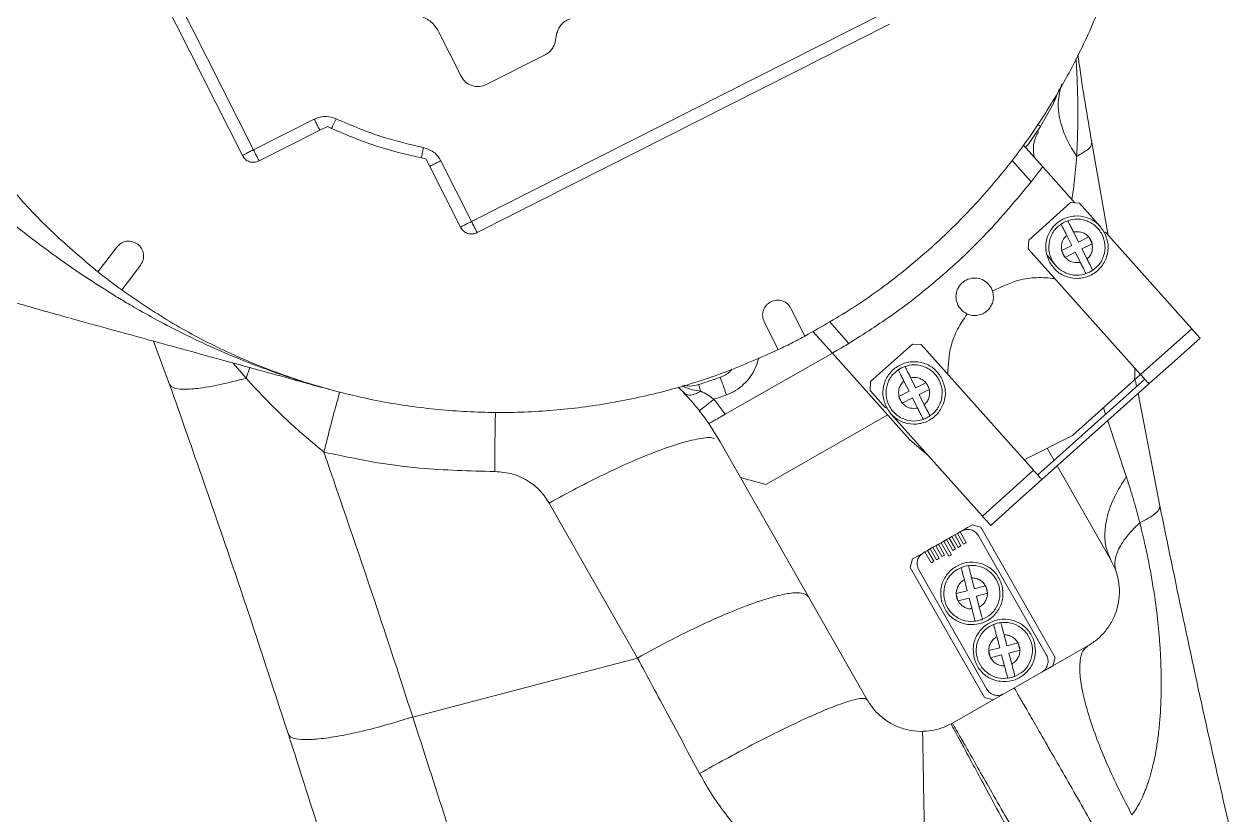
# Model space of a CAD drawing. Header units: millimetres. Extents: x 169 to 14583, y -399 to 10804.
# Drawn here: x 12591.2 to 12784.8, y 2698.1 to 2824.7 of the extents above; entities that cross this region are included whole.
import ezdxf

# ---------------------------------------------------------------- set-up
doc = ezdxf.new("R2010")
doc.units = ezdxf.units.MM
doc.header["$LTSCALE"] = 35

msp = doc.modelspace()

# ---------------------------------------------------------------- linework, layer by layer
at = {"color": 7, "linetype": 'Continuous', "lineweight": 18}
for p, q in [((12592.746, 2869.757), (12626.124, 2803.713)), ((12594.531, 2870.659), (12627.909, 2804.615)), ((12662.841, 2793.137), (12728.886, 2826.515)), ((12657.553, 2823.555), (12661.176, 2816.385)), ((12663.744, 2791.352), (12729.788, 2824.73)), ((12676.218, 2821.873), (12676.53, 2823.32)), ((12665.207, 2815.061), (12674.639, 2819.828)), ((12753.977, 2808.36), (12756.109, 2812.117)), ((12756.109, 2812.117), (12756.015, 2812.162)), ((12627.909, 2804.615), (12637.635, 2809.53)), ((12628.811, 2802.83), (12638.537, 2807.745)), ((12638.537, 2807.745), (12639.749, 2808.358)), ((12639.749, 2808.358), (12640.411, 2808.045)), ((12764.856, 2790.901), (12762.195, 2805.764)), ((12754.337, 2801.911), (12751.249, 2805.363)), ((12654.81, 2803.314), (12655.528, 2803.173)), ((12655.528, 2803.173), (12656.141, 2801.961)), ((12656.141, 2801.961), (12661.056, 2792.235)), ((12657.926, 2802.863), (12662.841, 2793.137)), ((12752.487, 2799.479), (12749.382, 2802.95)), ((12759.513, 2796.124), (12754.337, 2801.911)), ((12758.807, 2796.163), (12752.099, 2790.163)), ((12760.219, 2796.085), (12758.807, 2796.163)), ((12763.553, 2792.358), (12760.219, 2796.085)), ((12757.801, 2793.032), (12757.283, 2792.725)), ((12758.354, 2793.267), (12757.801, 2793.032)), ((12758.196, 2790.92), (12759.02, 2789.29)), ((12759.267, 2791.461), (12760.091, 2789.831)), ((12761.721, 2790.655), (12760.091, 2789.831)), ((12761.721, 2790.655), (12761.742, 2790.665)), ((12761.788, 2790.574), (12761.742, 2790.665)), ((12761.788, 2790.574), (12762.237, 2789.686)), ((12778.22, 2775.961), (12764.387, 2791.425)), ((12605.998, 2789.034), (12604.256, 2786.739)), ((12752.099, 2790.163), (12752.02, 2788.751)), ((12752.02, 2788.751), (12770.021, 2768.627)), ((12757.369, 2788.455), (12757.389, 2788.466)), ((12757.369, 2788.455), (12757.415, 2788.364)), ((12759.02, 2789.29), (12757.389, 2788.466)), ((12757.864, 2787.476), (12757.415, 2788.364)), ((12760.632, 2788.76), (12762.262, 2789.584)), ((12761.456, 2787.129), (12760.632, 2788.76)), ((12762.283, 2789.594), (12762.237, 2789.686)), ((12762.283, 2789.594), (12762.262, 2789.584)), ((12604.256, 2786.739), (12602.993, 2785.073)), ((12757.864, 2787.476), (12757.91, 2787.384)), ((12757.93, 2787.395), (12757.91, 2787.384)), ((12757.93, 2787.395), (12759.561, 2788.219)), ((12760.385, 2786.588), (12759.561, 2788.219)), ((12608.08, 2783.837), (12609.822, 2786.133)), ((12761.297, 2784.783), (12761.851, 2785.017)), ((12761.851, 2785.017), (12762.368, 2785.324)), ((12606.816, 2782.172), (12608.08, 2783.837)), ((12716.261, 2774.788), (12714.018, 2779.225)), ((12709.734, 2777.06), (12711.977, 2772.623)), ((12720.171, 2777.109), (12723.297, 2773.615)), ((12717.542, 2775.548), (12720.654, 2772.069)), ((12770.021, 2768.627), (12778.22, 2775.961)), ((12611.87, 2773.983), (12614.477, 2767.028)), ((12733.465, 2773.496), (12726.757, 2767.496)), ((12734.877, 2773.418), (12733.465, 2773.496)), ((12752.878, 2753.293), (12734.877, 2773.418)), ((12720.65, 2772.066), (12703.454, 2762.261)), ((12720.654, 2772.069), (12733.08, 2758.178)), ((12624.653, 2770.473), (12626.715, 2768.032)), ((12626.715, 2768.032), (12627.322, 2769.74)), ((12731.714, 2769.698), (12731.196, 2769.392)), ((12732.267, 2769.933), (12731.714, 2769.698)), ((12637.086, 2767.062), (12638.87, 2766.576)), ((12726.757, 2767.496), (12726.679, 2766.084)), ((12732.109, 2767.586), (12732.933, 2765.956)), ((12733.18, 2768.128), (12734.004, 2766.497)), ((12735.634, 2767.321), (12734.004, 2766.497)), ((12735.634, 2767.321), (12735.655, 2767.331)), ((12735.701, 2767.24), (12735.655, 2767.331)), ((12735.701, 2767.24), (12736.15, 2766.352)), ((12770.687, 2767.882), (12753.545, 2752.548)), ((12771.354, 2767.136), (12754.211, 2751.803)), ((12759.133, 2758.888), (12769.05, 2767.759)), ((12769.05, 2767.759), (12770.021, 2768.627)), ((12769.39, 2766.722), (12769.203, 2767.687)), ((12695.952, 2766.616), (12697.049, 2765.516)), ((12726.679, 2766.084), (12729.178, 2763.29)), ((12731.282, 2765.121), (12731.302, 2765.132)), ((12731.282, 2765.121), (12731.328, 2765.03)), ((12732.933, 2765.956), (12731.302, 2765.132)), ((12731.777, 2764.142), (12731.328, 2765.03)), ((12734.545, 2765.426), (12736.175, 2766.25)), ((12735.369, 2763.795), (12734.545, 2765.426)), ((12736.196, 2766.26), (12736.15, 2766.352)), ((12736.196, 2766.26), (12736.175, 2766.25)), ((12773.105, 2747.608), (12769.613, 2765.579)), ((12731.777, 2764.142), (12731.823, 2764.05)), ((12731.843, 2764.061), (12731.823, 2764.05)), ((12731.843, 2764.061), (12733.474, 2764.885)), ((12734.298, 2763.254), (12733.474, 2764.885)), ((12764.415, 2762.272), (12764.072, 2763.306)), ((12729.519, 2762.159), (12710.012, 2751.035)), ((12730.012, 2762.357), (12744.679, 2745.96)), ((12735.21, 2761.449), (12735.764, 2761.684)), ((12735.764, 2761.684), (12736.281, 2761.99)), ((12767.725, 2752.287), (12764.758, 2761.237)), ((12700.839, 2760.77), (12702.662, 2757.869)), ((12702.662, 2757.869), (12705.92, 2752.155)), ((12733.08, 2758.178), (12736.013, 2755.649)), ((12751.379, 2754.969), (12759.133, 2758.888)), ((12756.163, 2754.89), (12755.058, 2756.829)), ((12765.321, 2738.831), (12756.67, 2754.002)), ((12710.012, 2751.035), (12705.92, 2752.155)), ((12705.92, 2752.155), (12726.23, 2716.539)), ((12744.679, 2745.96), (12752.878, 2753.293)), ((12675.28, 2748.047), (12689.428, 2723.237)), ((12743.062, 2744.556), (12744.426, 2744.183)), ((12744.426, 2744.183), (12756.315, 2723.334)), ((12738.501, 2741.955), (12738.067, 2741.708)), ((12738.501, 2741.955), (12738.936, 2742.203)), ((12739.74, 2739.784), (12738.501, 2741.955)), ((12739.37, 2742.451), (12738.936, 2742.203)), ((12738.936, 2742.203), (12739.926, 2740.466)), ((12739.37, 2742.451), (12739.804, 2742.698)), ((12740.361, 2740.713), (12739.37, 2742.451)), ((12740.239, 2742.946), (12739.804, 2742.698)), ((12739.804, 2742.698), (12740.795, 2740.961)), ((12740.239, 2742.946), (12740.673, 2743.194)), ((12741.229, 2741.209), (12740.239, 2742.946)), ((12741.107, 2743.441), (12740.673, 2743.194)), ((12740.673, 2743.194), (12741.664, 2741.456)), ((12741.107, 2743.441), (12741.325, 2743.565)), ((12742.098, 2741.704), (12741.107, 2743.441)), ((12744.053, 2742.819), (12754.951, 2723.708)), ((12735.244, 2740.098), (12735.461, 2740.222)), ((12735.895, 2740.469), (12735.461, 2740.222)), ((12735.461, 2740.222), (12736.452, 2738.484)), ((12735.895, 2740.469), (12736.33, 2740.717)), ((12736.886, 2738.732), (12735.895, 2740.469)), ((12736.764, 2740.965), (12736.33, 2740.717)), ((12736.33, 2740.717), (12737.32, 2738.98)), ((12736.764, 2740.965), (12737.198, 2741.212)), ((12737.755, 2739.227), (12736.764, 2740.965)), ((12737.633, 2741.46), (12737.198, 2741.212)), ((12737.198, 2741.212), (12738.189, 2739.475)), ((12737.633, 2741.46), (12738.067, 2741.708)), ((12738.623, 2739.723), (12737.633, 2741.46)), ((12738.067, 2741.708), (12739.305, 2739.536)), ((12739.926, 2740.466), (12740.361, 2740.713)), ((12740.795, 2740.961), (12741.229, 2741.209)), ((12741.664, 2741.456), (12742.098, 2741.704)), ((12733.133, 2737.743), (12733.506, 2739.107)), ((12736.452, 2738.484), (12736.886, 2738.732)), ((12737.32, 2738.98), (12737.755, 2739.227)), ((12738.189, 2739.475), (12738.623, 2739.723)), ((12739.305, 2739.536), (12739.74, 2739.784)), ((12741.851, 2737.922), (12741.281, 2737.731)), ((12742.442, 2738.035), (12741.851, 2737.922)), ((12745.022, 2716.895), (12733.133, 2737.743)), ((12745.395, 2718.259), (12734.497, 2737.37)), ((12742.955, 2736.079), (12743.418, 2734.312)), ((12741.794, 2735.774), (12742.258, 2734.007)), ((12745.186, 2734.775), (12743.418, 2734.312)), ((12745.186, 2734.775), (12745.208, 2734.781)), ((12745.234, 2734.682), (12745.208, 2734.781)), ((12745.234, 2734.682), (12745.486, 2733.719)), ((12740.468, 2733.538), (12740.49, 2733.544)), ((12740.468, 2733.538), (12740.494, 2733.439)), ((12742.258, 2734.007), (12740.49, 2733.544)), ((12740.746, 2732.476), (12740.494, 2733.439)), ((12740.746, 2732.476), (12740.772, 2732.377)), ((12740.795, 2732.383), (12740.772, 2732.377)), ((12740.795, 2732.383), (12742.562, 2732.846)), ((12743.025, 2731.079), (12742.562, 2732.846)), ((12743.723, 2733.151), (12745.49, 2733.614)), ((12744.186, 2731.384), (12743.723, 2733.151)), ((12745.512, 2733.62), (12745.486, 2733.719)), ((12745.512, 2733.62), (12745.49, 2733.614)), ((12743.538, 2729.123), (12744.129, 2729.236)), ((12744.129, 2729.236), (12744.699, 2729.427)), ((12747.053, 2728.801), (12746.482, 2728.61)), ((12747.643, 2728.914), (12747.053, 2728.801)), ((12746.995, 2726.653), (12747.459, 2724.886)), ((12748.156, 2726.958), (12748.62, 2725.19)), ((12745.669, 2724.417), (12745.692, 2724.423)), ((12745.669, 2724.417), (12745.695, 2724.318)), ((12747.459, 2724.886), (12745.692, 2724.423)), ((12750.387, 2725.654), (12748.62, 2725.19)), ((12748.924, 2724.03), (12750.691, 2724.493)), ((12750.387, 2725.654), (12750.409, 2725.66)), ((12750.435, 2725.56), (12750.409, 2725.66)), ((12750.435, 2725.56), (12750.688, 2724.598)), ((12750.714, 2724.499), (12750.688, 2724.598)), ((12750.714, 2724.499), (12750.691, 2724.493)), ((12755.941, 2721.97), (12761.588, 2725.19)), ((12653.419, 2713.794), (12689.428, 2723.237)), ((12745.948, 2723.355), (12745.695, 2724.318)), ((12745.948, 2723.355), (12745.974, 2723.256)), ((12745.996, 2723.262), (12745.974, 2723.256)), ((12745.996, 2723.262), (12747.763, 2723.725)), ((12748.227, 2721.958), (12747.763, 2723.725)), ((12749.387, 2722.262), (12748.924, 2724.03)), ((12755.941, 2721.97), (12756.315, 2723.334)), ((12748.123, 2717.512), (12754.204, 2720.979)), ((12748.74, 2720.001), (12749.33, 2720.115)), ((12749.33, 2720.115), (12749.901, 2720.306)), ((12745.022, 2716.895), (12746.386, 2716.521)), ((12746.386, 2716.521), (12748.123, 2717.512)), ((12739.871, 2712.806), (12746.386, 2716.521))]:
    msp.add_line(p, q, dxfattribs=at)
at = {"color": 7, "linetype": 'Continuous', "lineweight": 18, "flags": 128}
for points in [[(12779.553, 2774.47), (12774.962, 2770.363), (12771.354, 2767.136)], [(12754.211, 2751.803), (12749.62, 2747.696), (12746.012, 2744.469)], [(12741.325, 2743.565), (12742.298, 2744.12), (12743.062, 2744.556)], [(12733.506, 2739.107), (12734.479, 2739.662), (12735.244, 2740.098)], [(12754.204, 2720.979), (12755.177, 2721.534), (12755.941, 2721.97)]]:
    msp.add_lwpolyline(points, dxfattribs=at)
at = {"color": 7, "linetype": 'Continuous', "lineweight": 18}
for points, knots in [([(12716.261, 2774.788), (12718.933, 2776.306), (12724.275, 2779.342), (12731.745, 2784.797), (12738.742, 2790.859), (12745.177, 2797.52), (12750.982, 2804.713), (12756.105, 2812.384), (12760.527, 2820.479), (12764.208, 2828.957), (12767.127, 2837.747), (12769.254, 2846.758), (12770.623, 2855.906), (12770.836, 2862.047), (12770.943, 2865.119)], [0, 0, 0, 0, 0.0831881, 0.1662987, 0.2499996, 0.3336855, 0.4167961, 0.4999995, 0.5831837, 0.6662917, 0.7499915, 0.8336816, 0.9167949, 1, 1, 1, 1]), ([(12565.403, 2848.758), (12566.012, 2845.662), (12567.229, 2839.476), (12570.117, 2830.462), (12573.755, 2821.733), (12578.193, 2813.371), (12583.368, 2805.445), (12589.253, 2798.042), (12595.749, 2791.157), (12600.576, 2787.103), (12602.993, 2785.073)], [0, 0, 0, 0, 0.125127, 0.2499995, 0.3748722, 0.4999998, 0.6251251, 0.7499938, 0.8748655, 1, 1, 1, 1]), ([(12654.617, 2826.061), (12655.232, 2825.791), (12656.462, 2825.25), (12657.189, 2824.121), (12657.553, 2823.555)], [0, 0, 0, 0, 0.4997604, 1, 1, 1, 1]), ([(12676.53, 2823.32), (12676.608, 2823.578), (12676.764, 2824.101), (12677.265, 2824.76), (12677.893, 2825.3), (12678.407, 2825.486), (12678.662, 2825.579)], [0, 0, 0, 0, 0.2473545, 0.4994487, 0.7519562, 1, 1, 1, 1]), ([(12674.639, 2819.828), (12674.832, 2819.942), (12675.216, 2820.168), (12675.676, 2820.657), (12676.035, 2821.227), (12676.157, 2821.657), (12676.218, 2821.873)], [0, 0, 0, 0, 0.2508147, 0.499123, 0.7478341, 1, 1, 1, 1]), ([(12762.195, 2805.764), (12761.469, 2810.036), (12760.676, 2814.702), (12760.046, 2819.394), (12759.993, 2819.791)], [0, 0, 0, 0, 0.9152994, 1, 1, 1, 1]), ([(12759.777, 2803.569), (12759.835, 2804.754), (12759.95, 2807.109), (12759.985, 2810.969), (12759.92, 2814.997), (12759.751, 2817.849), (12759.671, 2819.201)], [0, 0, 0, 0, 0.2273508, 0.4517956, 0.7401155, 1, 1, 1, 1]), ([(12661.176, 2816.385), (12661.394, 2816.055), (12661.829, 2815.395), (12662.895, 2814.822), (12664.093, 2814.65), (12664.835, 2814.924), (12665.207, 2815.061)], [0, 0, 0, 0, 0.2500361, 0.4999802, 0.7497357, 1, 1, 1, 1]), ([(12756.066, 2812.138), (12756.399, 2812.855), (12756.74, 2813.587), (12756.991, 2814.288), (12756.996, 2814.301)], [0, 0, 0, 0, 0.98040114, 1, 1, 1, 1]), ([(12757.365, 2815.186), (12757.121, 2814.196), (12756.63, 2812.203), (12757.08, 2809.133), (12758.121, 2806.228), (12759.227, 2804.451), (12759.777, 2803.569)], [0, 0, 0, 0, 0.278377, 0.5603922, 0.7816231, 1, 1, 1, 1]), ([(12637.635, 2809.53), (12638.287, 2809.756), (12639.456, 2810.16), (12640.616, 2809.762), (12641.129, 2809.586)], [0, 0, 0, 0, 0.5578892, 1, 1, 1, 1]), ([(12641.129, 2809.586), (12643.672, 2808.501), (12648.216, 2806.564), (12653.028, 2805.464), (12655.146, 2804.98)], [0, 0, 0, 0, 0.5597905, 1, 1, 1, 1]), ([(12638.537, 2807.745), (12638.52, 2807.779), (12638.486, 2807.846), (12638.244, 2808.324), (12637.947, 2808.912), (12637.739, 2809.324), (12637.635, 2809.53)], [0, 0, 0, 0, 0.2796189, 0.5592378, 0.7796189, 1, 1, 1, 1]), ([(12751.601, 2804.97), (12751.824, 2805.27), (12752.648, 2806.377), (12753.417, 2807.524), (12753.977, 2808.36)], [0, 0, 0, 0, 0.2709808, 1, 1, 1, 1]), ([(12753.977, 2808.36), (12753.951, 2808.377), (12753.909, 2808.405), (12753.591, 2808.617), (12753.475, 2808.694)], [0, 0, 0, 0, 0.6343894, 1, 1, 1, 1]), ([(12752.961, 2803.449), (12752.888, 2804.195), (12752.733, 2805.761), (12753.34, 2806.921), (12753.658, 2807.53)], [0, 0, 0, 0, 0.4758835, 1, 1, 1, 1]), ([(12762.195, 2805.764), (12762.181, 2805.592), (12762.154, 2805.244), (12761.5, 2804.52), (12760.433, 2803.931), (12759.777, 2803.569)], [0, 0, 0, 0, 0.273046, 0.5531781, 1, 1, 1, 1]), ([(12627.909, 2804.615), (12627.675, 2804.497), (12627.207, 2804.26), (12626.617, 2803.962), (12626.205, 2803.753), (12626.151, 2803.726), (12626.124, 2803.713)], [0, 0, 0, 0, 0.25, 0.5, 0.75, 1, 1, 1, 1]), ([(12627.909, 2804.615), (12628.027, 2804.381), (12628.264, 2803.913), (12628.562, 2803.323), (12628.77, 2802.91), (12628.798, 2802.857), (12628.811, 2802.83)], [0, 0, 0, 0, 0.25, 0.5, 0.75, 1, 1, 1, 1]), ([(12655.146, 2804.98), (12655.798, 2804.754), (12656.967, 2804.349), (12657.632, 2803.319), (12657.926, 2802.863)], [0, 0, 0, 0, 0.5578892, 1, 1, 1, 1]), ([(12628.811, 2802.83), (12628.564, 2802.738), (12628.069, 2802.556), (12627.27, 2802.67), (12626.559, 2803.052), (12626.269, 2803.492), (12626.124, 2803.713)], [0, 0, 0, 0, 0.25, 0.5, 0.75, 1, 1, 1, 1]), ([(12754.337, 2801.911), (12754.31, 2801.875), (12754.256, 2801.801), (12753.837, 2801.238), (12753.228, 2800.432), (12752.735, 2799.798), (12752.487, 2799.479)], [0, 0, 0, 0, 0.2455801, 0.4934587, 0.7455123, 1, 1, 1, 1]), ([(12759.019, 2796.676), (12759.154, 2797.569), (12759.5, 2799.86), (12759.672, 2802.164), (12759.777, 2803.569)], [0, 0, 0, 0, 0.3899488, 1, 1, 1, 1]), ([(12581.989, 2798.822), (12583.229, 2797.778), (12585.882, 2795.544), (12590.15, 2792.104), (12593.769, 2789.351), (12596.536, 2787.344), (12598.307, 2786.092), (12600.182, 2784.805), (12602.164, 2783.488), (12604.256, 2782.147), (12606.459, 2780.786), (12609.2, 2779.161), (12612.63, 2777.24), (12616.912, 2775.024), (12621.582, 2772.827), (12626.314, 2770.828), (12630.841, 2769.124), (12635.355, 2767.592), (12638.414, 2766.715), (12640.042, 2766.248)], [0, 0, 0, 0, 0.0723535, 0.1549149, 0.2445661, 0.2752661, 0.3075451, 0.3413992, 0.3768248, 0.4138203, 0.452381, 0.4925089, 0.556218, 0.6280504, 0.7079727, 0.7869142, 0.85767, 0.9242252, 1, 1, 1, 1]), ([(12752.487, 2799.479), (12750.147, 2796.662), (12745.467, 2791.029), (12737.97, 2784.088), (12730.58, 2778.246), (12725.724, 2775.159), (12723.297, 2773.615)], [0, 0, 0, 0, 0.2799797, 0.5599594, 0.7799797, 1, 1, 1, 1]), ([(12764.288, 2791.28), (12763.926, 2791.83), (12763.201, 2792.931), (12761.418, 2793.895), (12759.442, 2794.14), (12757.511, 2793.604), (12755.935, 2792.367), (12754.96, 2790.631), (12754.68, 2788.624), (12755.136, 2787.388), (12755.363, 2786.769)], [0, 0, 0, 0, 0.1251106, 0.2500126, 0.3750126, 0.5000069, 0.6250069, 0.7500012, 0.8749663, 1, 1, 1, 1]), ([(12662.841, 2793.137), (12662.608, 2793.019), (12662.14, 2792.783), (12661.55, 2792.484), (12661.137, 2792.276), (12661.083, 2792.249), (12661.056, 2792.235)], [0, 0, 0, 0, 0.25, 0.5, 0.75, 1, 1, 1, 1]), ([(12663.743, 2791.352), (12663.496, 2791.261), (12663.001, 2791.078), (12662.202, 2791.193), (12661.492, 2791.574), (12661.201, 2792.015), (12661.056, 2792.235)], [0, 0, 0, 0, 0.25, 0.5, 0.75, 1, 1, 1, 1]), ([(12662.841, 2793.137), (12662.96, 2792.903), (12663.196, 2792.436), (12663.494, 2791.846), (12663.703, 2791.433), (12663.73, 2791.379), (12663.744, 2791.352)], [0, 0, 0, 0, 0.25, 0.5, 0.75, 1, 1, 1, 1]), ([(12757.283, 2792.725), (12757.306, 2792.681), (12757.351, 2792.591), (12757.574, 2792.151), (12757.859, 2791.587), (12758.084, 2791.141), (12758.196, 2790.92)], [0, 0, 0, 0, 0.2437761, 0.4956526, 0.7503807, 1, 1, 1, 1]), ([(12757.801, 2793.032), (12757.799, 2793.035), (12757.797, 2793.04), (12757.796, 2793.041), (12757.796, 2793.041)], [0, 0, 0, 0, 0.55998765, 1, 1, 1, 1]), ([(12759.267, 2791.461), (12759.155, 2791.683), (12758.929, 2792.13), (12758.644, 2792.694), (12758.422, 2793.132), (12758.377, 2793.222), (12758.354, 2793.267)], [0, 0, 0, 0, 0.2501719, 0.505469, 0.7567474, 1, 1, 1, 1]), ([(12755.363, 2786.769), (12755.726, 2786.219), (12756.451, 2785.119), (12758.233, 2784.155), (12760.209, 2783.91), (12762.14, 2784.445), (12763.717, 2785.682), (12764.692, 2787.419), (12764.971, 2789.426), (12764.516, 2790.662), (12764.288, 2791.28)], [0, 0, 0, 0, 0.1251106, 0.2500126, 0.3750126, 0.5000069, 0.6250069, 0.7500012, 0.8749663, 1, 1, 1, 1]), ([(12758.196, 2790.92), (12758.018, 2790.736), (12757.665, 2790.372), (12757.298, 2789.518), (12757.355, 2788.865), (12757.389, 2788.466)], [0, 0, 0, 0, 0.2833702, 0.5614229, 1, 1, 1, 1]), ([(12761.721, 2790.655), (12761.537, 2790.833), (12761.173, 2791.186), (12760.319, 2791.553), (12759.666, 2791.496), (12759.267, 2791.461)], [0, 0, 0, 0, 0.28337021, 0.5614229, 1, 1, 1, 1]), ([(12762.237, 2789.686), (12762.177, 2789.864), (12762.071, 2790.182), (12761.874, 2790.454), (12761.788, 2790.574)], [0, 0, 0, 0, 0.5593966, 1, 1, 1, 1]), ([(12605.998, 2789.034), (12606.217, 2789.262), (12606.654, 2789.719), (12607.579, 2790.021), (12608.533, 2789.966), (12609.398, 2789.546), (12610.036, 2788.825), (12610.346, 2787.921), (12610.305, 2786.949), (12609.983, 2786.405), (12609.822, 2786.133)], [0, 0, 0, 0, 0.1250177, 0.2499954, 0.3749842, 0.499991, 0.6249798, 0.7499866, 0.8749064, 1, 1, 1, 1]), ([(12757.415, 2788.364), (12757.474, 2788.186), (12757.581, 2787.867), (12757.777, 2787.595), (12757.864, 2787.476)], [0, 0, 0, 0, 0.5593966, 1, 1, 1, 1]), ([(12761.456, 2787.129), (12761.634, 2787.313), (12761.987, 2787.678), (12762.354, 2788.532), (12762.297, 2789.184), (12762.262, 2789.584)], [0, 0, 0, 0, 0.2833702, 0.5614229, 1, 1, 1, 1]), ([(12756.667, 2785.833), (12756.273, 2786.283), (12755.732, 2786.899), (12755.244, 2787.508), (12755.112, 2787.673)], [0, 0, 0, 0, 0.7293852, 1, 1, 1, 1]), ([(12757.93, 2787.395), (12758.114, 2787.217), (12758.479, 2786.864), (12759.333, 2786.497), (12759.985, 2786.553), (12760.385, 2786.588)], [0, 0, 0, 0, 0.2833702, 0.5614229, 1, 1, 1, 1]), ([(12760.385, 2786.588), (12760.497, 2786.367), (12760.723, 2785.92), (12761.008, 2785.356), (12761.229, 2784.917), (12761.275, 2784.827), (12761.297, 2784.783)], [0, 0, 0, 0, 0.2501719, 0.505469, 0.7567474, 1, 1, 1, 1]), ([(12762.368, 2785.324), (12762.346, 2785.368), (12762.3, 2785.459), (12762.078, 2785.898), (12761.793, 2786.463), (12761.568, 2786.909), (12761.456, 2787.129)], [0, 0, 0, 0, 0.2437761, 0.4956526, 0.7503807, 1, 1, 1, 1]), ([(12602.993, 2785.073), (12603.697, 2784.52), (12604.956, 2783.531), (12606.248, 2782.587), (12606.816, 2782.172)], [0, 0, 0, 0, 0.55999205, 1, 1, 1, 1]), ([(12761.856, 2785.008), (12761.855, 2785.009), (12761.855, 2785.01), (12761.852, 2785.015), (12761.851, 2785.017)], [0, 0, 0, 0, 0.55998765, 1, 1, 1, 1]), ([(12746.126, 2782.438), (12745.909, 2782.768), (12745.474, 2783.428), (12744.405, 2784.006), (12743.219, 2784.155), (12742.061, 2783.832), (12741.114, 2783.091), (12740.53, 2782.048), (12740.361, 2780.844), (12740.635, 2780.102), (12740.771, 2779.731)], [0, 0, 0, 0, 0.125, 0.25, 0.375, 0.5, 0.625, 0.75, 0.875, 1, 1, 1, 1]), ([(12746.315, 2781.971), (12746.285, 2782.06), (12746.232, 2782.22), (12746.159, 2782.371), (12746.126, 2782.438)], [0, 0, 0, 0, 0.5599657, 1, 1, 1, 1]), ([(12756.267, 2784.004), (12755.303, 2784.087), (12753.376, 2784.252), (12749.919, 2783.752), (12747.681, 2782.646), (12746.315, 2781.971)], [0, 0, 0, 0, 0.2802825, 0.5605649, 1, 1, 1, 1]), ([(12584.375, 2781.542), (12584.752, 2781.437), (12585.707, 2781.173), (12587.308, 2780.782), (12589.39, 2780.253), (12591.827, 2779.545), (12594.404, 2778.793), (12596.609, 2778.178), (12597.916, 2777.818), (12598.388, 2777.688)], [0, 0, 0, 0, 0.1018956, 0.2578732, 0.3915673, 0.5632402, 0.7329181, 0.9036647, 1, 1, 1, 1]), ([(12606.816, 2782.172), (12609.353, 2780.436), (12614.423, 2776.965), (12622.6, 2772.642), (12631.116, 2769.011), (12639.924, 2766.147), (12648.934, 2764.083), (12658.074, 2762.842), (12667.289, 2762.416), (12676.522, 2762.823), (12685.702, 2764.054), (12694.733, 2766.091), (12703.556, 2768.871), (12709.169, 2771.372), (12711.977, 2772.623)], [0, 0, 0, 0, 0.0831877, 0.1662981, 0.2499991, 0.3336854, 0.4167961, 0.4999995, 0.5831837, 0.6662918, 0.749992, 0.8336821, 0.9167953, 1, 1, 1, 1]), ([(12709.734, 2777.06), (12709.625, 2777.357), (12709.406, 2777.95), (12709.541, 2778.914), (12710.009, 2779.747), (12710.765, 2780.341), (12711.692, 2780.598), (12712.641, 2780.48), (12713.496, 2780.018), (12713.844, 2779.49), (12714.018, 2779.225)], [0, 0, 0, 0, 0.1250177, 0.2499954, 0.3749842, 0.499991, 0.6249798, 0.7499866, 0.8749064, 1, 1, 1, 1]), ([(12742.25, 2778.335), (12742.52, 2778.242), (12743.062, 2778.058), (12743.932, 2778.085), (12744.756, 2778.338), (12745.476, 2778.818), (12746.033, 2779.48), (12746.376, 2780.271), (12746.5, 2781.132), (12746.377, 2781.691), (12746.315, 2781.971)], [0, 0, 0, 0, 0.12499998, 0.25, 0.37499998, 0.5, 0.62499999, 0.75, 0.87499999, 1, 1, 1, 1]), ([(12740.771, 2779.731), (12740.983, 2779.4), (12741.361, 2778.808), (12741.978, 2778.48), (12742.25, 2778.335)], [0, 0, 0, 0, 0.5594093, 1, 1, 1, 1]), ([(12598.518, 2777.65), (12600.533, 2777.096), (12604.349, 2776.048), (12610.028, 2774.489), (12615.838, 2772.894), (12620.629, 2771.578), (12624.309, 2770.568), (12626.742, 2769.9), (12629.325, 2769.191), (12632.082, 2768.433), (12634.679, 2767.72), (12636.429, 2767.24), (12637.193, 2767.03), (12637.267, 2767.01)], [0, 0, 0, 0, 0.1476589, 0.27948, 0.4274717, 0.5926648, 0.6535069, 0.7178362, 0.7856568, 0.8592592, 0.9384266, 0.9940431, 1, 1, 1, 1]), ([(12742.25, 2778.335), (12741.704, 2777.536), (12740.611, 2775.94), (12739.346, 2772.684), (12739.208, 2770.192), (12739.124, 2768.67)], [0, 0, 0, 0, 0.2802825, 0.560565, 1, 1, 1, 1]), ([(12711.977, 2772.623), (12712.783, 2773.013), (12714.223, 2773.711), (12715.638, 2774.459), (12716.261, 2774.788)], [0, 0, 0, 0, 0.559992, 1, 1, 1, 1]), ([(12779.553, 2774.47), (12779.528, 2774.498), (12779.477, 2774.554), (12779.12, 2774.953), (12778.681, 2775.445), (12778.373, 2775.789), (12778.22, 2775.961)], [0, 0, 0, 0, 0.279619, 0.5592378, 0.7796189, 1, 1, 1, 1]), ([(12723.297, 2773.615), (12722.95, 2773.407), (12722.259, 2772.993), (12721.384, 2772.485), (12720.772, 2772.136), (12720.693, 2772.091), (12720.654, 2772.069)], [0, 0, 0, 0, 0.2543986, 0.5072104, 0.7554478, 1, 1, 1, 1]), ([(12703.69, 2765.379), (12704.187, 2765.593), (12705.181, 2766.021), (12706.466, 2767.029), (12707.551, 2768.245), (12708.332, 2769.664), (12708.742, 2770.706), (12708.8, 2771.261), (12708.802, 2771.28)], [0, 0, 0, 0, 0.198564, 0.3972144, 0.5958647, 0.7944287, 0.9929927, 1, 1, 1, 1]), ([(12704.526, 2769.471), (12704.425, 2769.339), (12703.962, 2768.733), (12703.239, 2768.434), (12702.674, 2768.201)], [0, 0, 0, 0, 0.2185338, 1, 1, 1, 1]), ([(12738.201, 2767.946), (12737.839, 2768.497), (12737.114, 2769.597), (12735.331, 2770.561), (12733.355, 2770.806), (12731.424, 2770.27), (12729.848, 2769.033), (12728.873, 2767.297), (12728.593, 2765.29), (12729.049, 2764.054), (12729.276, 2763.436)], [0, 0, 0, 0, 0.1251106, 0.2500126, 0.3750126, 0.5000069, 0.6250069, 0.7500012, 0.8749663, 1, 1, 1, 1]), ([(12731.196, 2769.392), (12731.219, 2769.347), (12731.264, 2769.257), (12731.487, 2768.817), (12731.772, 2768.253), (12731.997, 2767.807), (12732.109, 2767.586)], [0, 0, 0, 0, 0.2437761, 0.4956526, 0.7503807, 1, 1, 1, 1]), ([(12731.714, 2769.698), (12731.712, 2769.701), (12731.71, 2769.706), (12731.709, 2769.707), (12731.709, 2769.707)], [0, 0, 0, 0, 0.5599877, 1, 1, 1, 1]), ([(12733.18, 2768.128), (12733.068, 2768.349), (12732.842, 2768.796), (12732.557, 2769.36), (12732.335, 2769.798), (12732.29, 2769.889), (12732.267, 2769.933)], [0, 0, 0, 0, 0.2501719, 0.505469, 0.7567474, 1, 1, 1, 1]), ([(12769.05, 2767.759), (12769.077, 2768.111), (12769.125, 2768.74), (12769.113, 2769.37), (12769.108, 2769.648)], [0, 0, 0, 0, 0.5599804, 1, 1, 1, 1]), ([(12614.477, 2767.028), (12614.637, 2766.83), (12614.965, 2766.425), (12616.528, 2766.224), (12618.998, 2766.37), (12622.402, 2766.931), (12625.297, 2767.67), (12626.715, 2768.032)], [0, 0, 0, 0, 0.1814141, 0.3700893, 0.5618664, 0.7854695, 1, 1, 1, 1]), ([(12614.477, 2767.028), (12618.141, 2756.608), (12624.683, 2737.999), (12630.811, 2719.251), (12633.508, 2711.002)], [0, 0, 0, 0, 0.5599988, 1, 1, 1, 1]), ([(12626.715, 2768.032), (12628.969, 2765.634), (12632.913, 2761.438), (12637.306, 2757.777), (12639.187, 2756.209)], [0, 0, 0, 0, 0.5715991, 1, 1, 1, 1]), ([(12699.225, 2767.028), (12698.752, 2766.906), (12697.967, 2766.706), (12697.175, 2766.85), (12696.86, 2766.907)], [0, 0, 0, 0, 0.6028139, 1, 1, 1, 1]), ([(12702.674, 2768.201), (12702.033, 2767.974), (12700.888, 2767.568), (12699.733, 2767.193), (12699.225, 2767.028)], [0, 0, 0, 0, 0.5599985, 1, 1, 1, 1]), ([(12729.276, 2763.436), (12729.639, 2762.885), (12730.364, 2761.785), (12732.146, 2760.821), (12734.122, 2760.576), (12736.053, 2761.112), (12737.63, 2762.348), (12738.605, 2764.085), (12738.884, 2766.092), (12738.429, 2767.328), (12738.201, 2767.946)], [0, 0, 0, 0, 0.12511057, 0.25001258, 0.37501255, 0.50000688, 0.62500685, 0.75000118, 0.87496632, 1, 1, 1, 1]), ([(12732.109, 2767.586), (12731.931, 2767.402), (12731.578, 2767.038), (12731.211, 2766.184), (12731.268, 2765.531), (12731.302, 2765.132)], [0, 0, 0, 0, 0.2833702, 0.5614229, 1, 1, 1, 1]), ([(12735.634, 2767.321), (12735.45, 2767.499), (12735.086, 2767.852), (12734.232, 2768.219), (12733.579, 2768.162), (12733.18, 2768.128)], [0, 0, 0, 0, 0.2833702, 0.5614229, 1, 1, 1, 1]), ([(12736.15, 2766.352), (12736.09, 2766.53), (12735.984, 2766.848), (12735.787, 2767.12), (12735.701, 2767.24)], [0, 0, 0, 0, 0.5593966, 1, 1, 1, 1]), ([(12770.021, 2768.627), (12770.216, 2768.408), (12770.608, 2767.971), (12771.046, 2767.481), (12771.308, 2767.188), (12771.339, 2767.154), (12771.354, 2767.136)], [0, 0, 0, 0, 0.279619, 0.5592378, 0.7796189, 1, 1, 1, 1]), ([(12641.751, 2765.869), (12641.619, 2765.413), (12641.126, 2763.701), (12640.257, 2760.448), (12639.539, 2757.602), (12639.187, 2756.209)], [0, 0, 0, 0, 0.1564276, 0.5872988, 1, 1, 1, 1]), ([(12696.608, 2766.826), (12696.727, 2766.759), (12697.648, 2766.236), (12698.671, 2766.097), (12699.563, 2765.977)], [0, 0, 0, 0, 0.1289619, 1, 1, 1, 1]), ([(12696.816, 2765.708), (12696.986, 2765.583), (12697.337, 2765.324), (12698.099, 2765.33), (12698.871, 2765.558), (12699.336, 2765.84), (12699.563, 2765.977)], [0, 0, 0, 0, 0.27347458, 0.56160024, 0.78651599, 1, 1, 1, 1]), ([(12696.858, 2765.666), (12697.276, 2765.227), (12698.094, 2764.366), (12698.947, 2763.348), (12699.364, 2762.85)], [0, 0, 0, 0, 0.5105959, 1, 1, 1, 1]), ([(12699.563, 2765.977), (12699.915, 2765.788), (12700.608, 2765.416), (12701.328, 2764.921), (12701.681, 2764.678)], [0, 0, 0, 0, 0.50865185, 1, 1, 1, 1]), ([(12701.681, 2764.678), (12702.057, 2764.806), (12702.728, 2765.035), (12703.396, 2765.274), (12703.69, 2765.379)], [0, 0, 0, 0, 0.5599995, 1, 1, 1, 1]), ([(12731.328, 2765.03), (12731.387, 2764.852), (12731.494, 2764.533), (12731.69, 2764.262), (12731.777, 2764.142)], [0, 0, 0, 0, 0.5593966, 1, 1, 1, 1]), ([(12735.369, 2763.795), (12735.547, 2763.979), (12735.9, 2764.344), (12736.267, 2765.198), (12736.21, 2765.851), (12736.175, 2766.25)], [0, 0, 0, 0, 0.2833702, 0.5614229, 1, 1, 1, 1]), ([(12699.326, 2762.821), (12699.367, 2762.853), (12699.454, 2762.921), (12700.091, 2763.424), (12700.883, 2764.049), (12701.422, 2764.474), (12701.681, 2764.678)], [0, 0, 0, 0, 0.2702613, 0.5624293, 0.7897364, 1, 1, 1, 1]), ([(12703.454, 2762.261), (12703.135, 2762.72), (12702.564, 2763.541), (12701.951, 2764.331), (12701.681, 2764.678)], [0, 0, 0, 0, 0.559994, 1, 1, 1, 1]), ([(12731.843, 2764.061), (12732.027, 2763.883), (12732.392, 2763.53), (12733.246, 2763.163), (12733.898, 2763.22), (12734.298, 2763.254)], [0, 0, 0, 0, 0.2833702, 0.5614229, 1, 1, 1, 1]), ([(12734.298, 2763.254), (12734.41, 2763.033), (12734.636, 2762.586), (12734.921, 2762.022), (12735.142, 2761.583), (12735.188, 2761.493), (12735.21, 2761.449)], [0, 0, 0, 0, 0.2501719, 0.505469, 0.7567474, 1, 1, 1, 1]), ([(12736.281, 2761.99), (12736.259, 2762.035), (12736.213, 2762.125), (12735.991, 2762.565), (12735.706, 2763.129), (12735.481, 2763.575), (12735.369, 2763.795)], [0, 0, 0, 0, 0.2437761, 0.4956526, 0.7503807, 1, 1, 1, 1]), ([(12666.673, 2762.583), (12666.663, 2762.187), (12666.624, 2760.521), (12666.582, 2757.329), (12666.565, 2754.483), (12666.557, 2753.093)], [0, 0, 0, 0, 0.1376642, 0.5788703, 1, 1, 1, 1]), ([(12699.326, 2762.821), (12699.617, 2762.444), (12700.137, 2761.772), (12700.625, 2761.076), (12700.839, 2760.77)], [0, 0, 0, 0, 0.559995, 1, 1, 1, 1]), ([(12703.454, 2762.261), (12703.111, 2762.065), (12702.426, 2761.674), (12701.56, 2761.181), (12700.96, 2760.838), (12700.879, 2760.792), (12700.839, 2760.77)], [0, 0, 0, 0, 0.2511496, 0.5011988, 0.7501695, 1, 1, 1, 1]), ([(12735.769, 2761.675), (12735.768, 2761.675), (12735.768, 2761.676), (12735.765, 2761.681), (12735.764, 2761.684)], [0, 0, 0, 0, 0.55998765, 1, 1, 1, 1]), ([(12701.747, 2758.35), (12701.683, 2758.389), (12701.272, 2758.641), (12699.394, 2758.424), (12696.166, 2757.658), (12692.242, 2756.269), (12688.115, 2754.545), (12684.002, 2752.635), (12679.679, 2750.465), (12676.747, 2748.853), (12675.28, 2748.047)], [0, 0, 0, 0, 0.0291147, 0.1871069, 0.3450991, 0.5030914, 0.6273185, 0.7515457, 0.8757728, 1, 1, 1, 1]), ([(12639.187, 2756.209), (12641.732, 2755.666), (12646.801, 2754.584), (12655.935, 2753.369), (12662.539, 2753.198), (12666.557, 2753.093)], [0, 0, 0, 0, 0.2831101, 0.5638354, 1, 1, 1, 1]), ([(12639.187, 2756.209), (12641.907, 2748.313), (12646.764, 2734.212), (12651.385, 2720.033), (12653.419, 2713.794)], [0, 0, 0, 0, 0.559993, 1, 1, 1, 1]), ([(12666.557, 2753.093), (12667.545, 2753.012), (12669.525, 2752.85), (12672.028, 2751.61), (12673.996, 2749.986), (12674.852, 2748.694), (12675.28, 2748.047)], [0, 0, 0, 0, 0.2785973, 0.5581269, 0.778794, 1, 1, 1, 1]), ([(12754.211, 2751.803), (12754.186, 2751.831), (12754.136, 2751.887), (12753.779, 2752.286), (12753.339, 2752.778), (12753.032, 2753.121), (12752.878, 2753.293)], [0, 0, 0, 0, 0.279619, 0.5592378, 0.7796189, 1, 1, 1, 1]), ([(12765.321, 2738.831), (12765.013, 2739.499), (12764.395, 2740.84), (12764.211, 2743.221), (12764.616, 2745.95), (12765.698, 2748.991), (12767.056, 2751.2), (12767.725, 2752.287)], [0, 0, 0, 0, 0.1886872, 0.3787441, 0.5680812, 0.7874597, 1, 1, 1, 1]), ([(12769.894, 2744.91), (12769.613, 2745.971), (12769.157, 2747.694), (12768.538, 2749.754), (12768.16, 2750.959), (12767.948, 2751.612), (12767.838, 2751.947), (12767.784, 2752.11), (12767.751, 2752.207), (12767.735, 2752.256), (12767.725, 2752.287)], [0, 0, 0, 0, 0.4239757, 0.689371, 0.8406996, 0.919377, 0.9594481, 0.9796639, 0.9872696, 1, 1, 1, 1]), ([(12773.105, 2747.608), (12773.093, 2747.414), (12773.068, 2747.014), (12772.373, 2746.33), (12771.326, 2745.622), (12770.375, 2745.149), (12769.894, 2744.91)], [0, 0, 0, 0, 0.263844, 0.5419406, 0.7685207, 1, 1, 1, 1]), ([(12784.8, 2693.798), (12783.443, 2699.728), (12780.713, 2711.654), (12776.805, 2729.634), (12774.343, 2741.595), (12773.105, 2747.608)], [0, 0, 0, 0, 0.3297766, 0.6631035, 1, 1, 1, 1]), ([(12744.679, 2745.96), (12744.875, 2745.741), (12745.266, 2745.304), (12745.704, 2744.814), (12745.966, 2744.521), (12745.997, 2744.487), (12746.012, 2744.469)], [0, 0, 0, 0, 0.27961896, 0.55923785, 0.77961892, 1, 1, 1, 1]), ([(12741.325, 2743.565), (12741.598, 2743.678), (12742.145, 2743.903), (12742.982, 2743.763), (12743.649, 2743.385), (12743.918, 2743.007), (12744.053, 2742.819)], [0, 0, 0, 0, 0.279619, 0.5592379, 0.779619, 1, 1, 1, 1]), ([(12769.894, 2744.91), (12769.056, 2744.06), (12767.401, 2742.38), (12766.229, 2740.237), (12765.797, 2738.477), (12765.997, 2737.563), (12766.095, 2737.115)], [0, 0, 0, 0, 0.292351, 0.5772427, 0.7931026, 1, 1, 1, 1]), ([(12768.642, 2698.133), (12768.847, 2698.415), (12769.286, 2699.021), (12769.886, 2700.07), (12770.36, 2701.051), (12770.716, 2701.898), (12770.973, 2702.562), (12771.228, 2703.293), (12771.484, 2704.098), (12771.726, 2704.941), (12771.965, 2705.871), (12772.259, 2707.159), (12772.585, 2708.893), (12772.901, 2711.116), (12773.134, 2713.474), (12773.286, 2716.023), (12773.347, 2718.561), (12773.322, 2721.124), (12773.232, 2723.52), (12773.041, 2726.51), (12772.723, 2729.77), (12772.26, 2733.225), (12771.786, 2736.135), (12771.265, 2738.908), (12770.649, 2741.828), (12770.16, 2743.826), (12769.894, 2744.91)], [0, 0, 0, 0, 0.0219915, 0.0471007, 0.0762744, 0.0908703, 0.1052793, 0.1213444, 0.1399019, 0.1587626, 0.1768833, 0.200727, 0.2423183, 0.2883444, 0.3422925, 0.3913442, 0.4484852, 0.501037, 0.5510101, 0.5974794, 0.6867223, 0.75344, 0.8130241, 0.8694929, 0.9291919, 1, 1, 1, 1]), ([(12734.497, 2737.37), (12734.385, 2737.643), (12734.159, 2738.191), (12734.299, 2739.027), (12734.677, 2739.694), (12735.055, 2739.963), (12735.244, 2740.098)], [0, 0, 0, 0, 0.279619, 0.5592379, 0.779619, 1, 1, 1, 1]), ([(12747.827, 2734.847), (12747.586, 2735.46), (12747.106, 2736.685), (12745.571, 2738.009), (12743.688, 2738.655), (12741.688, 2738.545), (12739.891, 2737.659), (12738.567, 2736.172), (12737.881, 2734.266), (12738.063, 2732.962), (12738.154, 2732.311)], [0, 0, 0, 0, 0.125071, 0.2500093, 0.3750106, 0.5000067, 0.625008, 0.7500041, 0.8750051, 1, 1, 1, 1]), ([(12741.851, 2737.922), (12741.85, 2737.925), (12741.849, 2737.931), (12741.849, 2737.932), (12741.849, 2737.932)], [0, 0, 0, 0, 0.5599877, 1, 1, 1, 1]), ([(12742.955, 2736.079), (12742.892, 2736.319), (12742.765, 2736.803), (12742.605, 2737.414), (12742.48, 2737.89), (12742.454, 2737.987), (12742.442, 2738.035)], [0, 0, 0, 0, 0.2501593, 0.5054568, 0.7567462, 1, 1, 1, 1]), ([(12761.588, 2725.19), (12762.135, 2725.545), (12763.235, 2726.258), (12764.575, 2727.718), (12765.639, 2729.379), (12766.341, 2731.22), (12766.674, 2733.162), (12766.605, 2735.133), (12766.196, 2737.072), (12765.612, 2738.246), (12765.321, 2738.831)], [0, 0, 0, 0, 0.124348, 0.2499935, 0.3755929, 0.499993, 0.6243309, 0.7499354, 0.8755499, 1, 1, 1, 1]), ([(12741.281, 2737.731), (12741.294, 2737.683), (12741.319, 2737.585), (12741.444, 2737.108), (12741.605, 2736.497), (12741.731, 2736.014), (12741.794, 2735.774)], [0, 0, 0, 0, 0.2437603, 0.4956334, 0.7503746, 1, 1, 1, 1]), ([(12745.186, 2734.775), (12745.06, 2734.965), (12744.81, 2735.345), (12744.26, 2735.754), (12743.633, 2736.032), (12743.181, 2736.063), (12742.955, 2736.079)], [0, 0, 0, 0, 0.25096538, 0.50071079, 0.75014501, 1, 1, 1, 1]), ([(12738.154, 2732.311), (12738.394, 2731.698), (12738.875, 2730.473), (12740.409, 2729.149), (12742.292, 2728.503), (12744.292, 2728.613), (12746.089, 2729.499), (12747.413, 2730.986), (12748.1, 2732.892), (12747.918, 2734.196), (12747.827, 2734.847)], [0, 0, 0, 0, 0.125071, 0.2500093, 0.3750106, 0.5000067, 0.625008, 0.7500041, 0.8750051, 1, 1, 1, 1]), ([(12741.794, 2735.774), (12741.604, 2735.649), (12741.224, 2735.399), (12740.815, 2734.849), (12740.537, 2734.222), (12740.506, 2733.77), (12740.49, 2733.544)], [0, 0, 0, 0, 0.2509654, 0.5007108, 0.750145, 1, 1, 1, 1]), ([(12745.486, 2733.719), (12745.465, 2733.906), (12745.428, 2734.24), (12745.293, 2734.546), (12745.234, 2734.682)], [0, 0, 0, 0, 0.5593966, 1, 1, 1, 1]), ([(12689.428, 2723.237), (12691.296, 2724.258), (12695.031, 2726.3), (12700.455, 2728.933), (12705.434, 2731.094), (12709.439, 2732.553), (12712.475, 2733.398), (12714.637, 2733.739), (12716.179, 2733.672), (12716.6, 2733.263), (12716.81, 2733.059)], [0, 0, 0, 0, 0.1399552, 0.2799103, 0.4198655, 0.5598206, 0.6698655, 0.7799103, 0.8899552, 1, 1, 1, 1]), ([(12740.494, 2733.439), (12740.515, 2733.252), (12740.552, 2732.918), (12740.687, 2732.612), (12740.746, 2732.476)], [0, 0, 0, 0, 0.5593966, 1, 1, 1, 1]), ([(12740.795, 2732.383), (12740.92, 2732.193), (12741.17, 2731.813), (12741.721, 2731.404), (12742.347, 2731.126), (12742.799, 2731.095), (12743.025, 2731.079)], [0, 0, 0, 0, 0.2509654, 0.5007108, 0.750145, 1, 1, 1, 1]), ([(12744.186, 2731.384), (12744.376, 2731.509), (12744.756, 2731.759), (12745.165, 2732.309), (12745.443, 2732.936), (12745.474, 2733.388), (12745.49, 2733.614)], [0, 0, 0, 0, 0.25096538, 0.50071079, 0.75014501, 1, 1, 1, 1]), ([(12743.025, 2731.079), (12743.088, 2730.839), (12743.215, 2730.355), (12743.376, 2729.744), (12743.5, 2729.268), (12743.526, 2729.171), (12743.538, 2729.123)], [0, 0, 0, 0, 0.25015932, 0.5054568, 0.75674619, 1, 1, 1, 1]), ([(12744.699, 2729.427), (12744.687, 2729.475), (12744.661, 2729.573), (12744.536, 2730.05), (12744.376, 2730.661), (12744.249, 2731.144), (12744.186, 2731.384)], [0, 0, 0, 0, 0.2437603, 0.49563336, 0.75037463, 1, 1, 1, 1]), ([(12753.028, 2725.726), (12752.788, 2726.339), (12752.307, 2727.564), (12750.772, 2728.888), (12748.89, 2729.533), (12746.889, 2729.424), (12745.093, 2728.538), (12743.768, 2727.051), (12743.082, 2725.144), (12743.264, 2723.841), (12743.355, 2723.19)], [0, 0, 0, 0, 0.125071, 0.2500093, 0.3750106, 0.5000067, 0.625008, 0.7500041, 0.8750051, 1, 1, 1, 1]), ([(12744.132, 2729.226), (12744.131, 2729.227), (12744.131, 2729.228), (12744.13, 2729.233), (12744.129, 2729.236)], [0, 0, 0, 0, 0.5599877, 1, 1, 1, 1]), ([(12746.482, 2728.61), (12746.495, 2728.562), (12746.521, 2728.464), (12746.646, 2727.987), (12746.806, 2727.376), (12746.933, 2726.892), (12746.995, 2726.653)], [0, 0, 0, 0, 0.2437603, 0.4956334, 0.7503746, 1, 1, 1, 1]), ([(12747.053, 2728.801), (12747.052, 2728.804), (12747.05, 2728.81), (12747.05, 2728.81), (12747.05, 2728.811)], [0, 0, 0, 0, 0.5599877, 1, 1, 1, 1]), ([(12748.156, 2726.958), (12748.093, 2727.197), (12747.966, 2727.682), (12747.806, 2728.293), (12747.681, 2728.768), (12747.656, 2728.866), (12747.643, 2728.914)], [0, 0, 0, 0, 0.2501593, 0.5054568, 0.7567462, 1, 1, 1, 1]), ([(12746.995, 2726.653), (12746.805, 2726.528), (12746.426, 2726.278), (12746.016, 2725.727), (12745.739, 2725.101), (12745.707, 2724.649), (12745.692, 2724.423)], [0, 0, 0, 0, 0.25096538, 0.50071079, 0.75014501, 1, 1, 1, 1]), ([(12750.387, 2725.654), (12750.262, 2725.844), (12750.012, 2726.223), (12749.461, 2726.633), (12748.834, 2726.911), (12748.382, 2726.942), (12748.156, 2726.958)], [0, 0, 0, 0, 0.2509654, 0.5007108, 0.750145, 1, 1, 1, 1]), ([(12743.355, 2723.19), (12743.595, 2722.577), (12744.076, 2721.351), (12745.611, 2720.028), (12747.493, 2719.382), (12749.494, 2719.492), (12751.29, 2720.378), (12752.614, 2721.865), (12753.301, 2723.771), (12753.119, 2725.074), (12753.028, 2725.726)], [0, 0, 0, 0, 0.125071, 0.2500093, 0.3750106, 0.5000067, 0.625008, 0.7500041, 0.8750051, 1, 1, 1, 1]), ([(12749.387, 2722.262), (12749.578, 2722.388), (12749.957, 2722.638), (12750.367, 2723.188), (12750.644, 2723.815), (12750.676, 2724.267), (12750.691, 2724.493)], [0, 0, 0, 0, 0.2509654, 0.5007108, 0.750145, 1, 1, 1, 1]), ([(12750.688, 2724.598), (12750.667, 2724.785), (12750.629, 2725.118), (12750.495, 2725.425), (12750.435, 2725.56)], [0, 0, 0, 0, 0.5593966, 1, 1, 1, 1]), ([(12761.588, 2725.19), (12761.295, 2724.943), (12760.696, 2724.438), (12760.278, 2722.847), (12760.262, 2720.598), (12760.72, 2717.669), (12761.636, 2714.199), (12762.962, 2710.344), (12764.623, 2706.29), (12766.516, 2702.188), (12767.944, 2699.464), (12768.642, 2698.133)], [0, 0, 0, 0, 0.1050259, 0.215112, 0.3291039, 0.4455503, 0.562797, 0.6770668, 0.788887, 0.8968933, 1, 1, 1, 1]), ([(12689.428, 2723.237), (12691.044, 2720.229), (12694.346, 2714.086), (12697.67, 2707.9), (12699.366, 2704.743)], [0, 0, 0, 0, 0.4896392, 1, 1, 1, 1]), ([(12745.695, 2724.318), (12745.716, 2724.131), (12745.754, 2723.797), (12745.888, 2723.49), (12745.948, 2723.355)], [0, 0, 0, 0, 0.5593966, 1, 1, 1, 1]), ([(12745.996, 2723.262), (12746.121, 2723.072), (12746.371, 2722.692), (12746.922, 2722.282), (12747.549, 2722.005), (12748.001, 2721.974), (12748.227, 2721.958)], [0, 0, 0, 0, 0.25096538, 0.50071079, 0.75014501, 1, 1, 1, 1]), ([(12754.204, 2720.979), (12754.313, 2721.05), (12754.529, 2721.189), (12754.884, 2721.576), (12755.163, 2722.184), (12755.231, 2722.85), (12755.123, 2723.363), (12755.009, 2723.592), (12754.951, 2723.708)], [0, 0, 0, 0, 0.1244864, 0.246139, 0.5005098, 0.754359, 0.8757743, 1, 1, 1, 1]), ([(12748.227, 2721.958), (12748.29, 2721.718), (12748.417, 2721.234), (12748.577, 2720.622), (12748.702, 2720.147), (12748.727, 2720.049), (12748.74, 2720.001)], [0, 0, 0, 0, 0.2501593, 0.5054568, 0.7567462, 1, 1, 1, 1]), ([(12749.901, 2720.306), (12749.888, 2720.354), (12749.862, 2720.452), (12749.737, 2720.928), (12749.577, 2721.54), (12749.45, 2722.023), (12749.387, 2722.262)], [0, 0, 0, 0, 0.2437603, 0.4956334, 0.7503746, 1, 1, 1, 1]), ([(12749.333, 2720.105), (12749.333, 2720.105), (12749.333, 2720.106), (12749.331, 2720.112), (12749.33, 2720.115)], [0, 0, 0, 0, 0.5599877, 1, 1, 1, 1]), ([(12726.23, 2716.539), (12726.085, 2716.644), (12725.785, 2716.86), (12724.43, 2716.665), (12722.345, 2716.042), (12719.486, 2714.937), (12715.995, 2713.401), (12712.046, 2711.511), (12707.85, 2709.377), (12703.587, 2707.108), (12700.749, 2705.518), (12699.366, 2704.743)], [0, 0, 0, 0, 0.1037892, 0.2132182, 0.3270914, 0.4438473, 0.5616636, 0.6765527, 0.7888627, 0.8970745, 1, 1, 1, 1]), ([(12748.123, 2717.512), (12747.85, 2717.399), (12747.302, 2717.174), (12746.466, 2717.314), (12745.799, 2717.692), (12745.53, 2718.07), (12745.395, 2718.259)], [0, 0, 0, 0, 0.279619, 0.5592379, 0.779619, 1, 1, 1, 1]), ([(12764.529, 2692.725), (12763.723, 2694.138), (12762.068, 2697.039), (12759.602, 2701.355), (12757.194, 2705.564), (12754.972, 2709.441), (12753.069, 2712.755), (12751.566, 2715.362), (12750.517, 2717.172), (12749.882, 2718.256), (12749.799, 2718.383), (12749.758, 2718.444)], [0, 0, 0, 0, 0.1043614, 0.2143483, 0.328701, 0.4457888, 0.5637258, 0.678484, 0.7903973, 0.8979551, 1, 1, 1, 1]), ([(12726.23, 2716.539), (12726.585, 2715.992), (12727.298, 2714.892), (12728.758, 2713.552), (12730.419, 2712.488), (12732.26, 2711.786), (12734.202, 2711.453), (12736.173, 2711.522), (12738.112, 2711.931), (12739.286, 2712.515), (12739.871, 2712.806)], [0, 0, 0, 0, 0.124348, 0.2499935, 0.3755929, 0.499993, 0.6243309, 0.7499354, 0.8755499, 1, 1, 1, 1]), ([(12633.508, 2711.002), (12633.658, 2710.802), (12633.967, 2710.389), (12635.515, 2710.135), (12637.907, 2710.199), (12641.16, 2710.636), (12645.039, 2711.431), (12649.229, 2712.498), (12652.052, 2713.371), (12653.419, 2713.794)], [0, 0, 0, 0, 0.1311278, 0.2706497, 0.4158484, 0.5632268, 0.7157681, 0.8624243, 1, 1, 1, 1]), ([(12653.419, 2713.794), (12655.193, 2708.322), (12658.741, 2697.378), (12663.92, 2680.742), (12667.25, 2669.582), (12668.916, 2664.002)], [0, 0, 0, 0, 0.3333365, 0.66667, 1, 1, 1, 1]), ([(12754.725, 2686.77), (12753.916, 2688.189), (12752.253, 2691.105), (12749.771, 2695.457), (12747.345, 2699.71), (12745.104, 2703.639), (12743.184, 2707.004), (12741.671, 2709.656), (12740.618, 2711.501), (12739.985, 2712.609), (12739.908, 2712.741), (12739.871, 2712.806)], [0, 0, 0, 0, 0.1040653, 0.2138612, 0.3281303, 0.4452314, 0.5632563, 0.6781434, 0.7901959, 0.8978744, 1, 1, 1, 1]), ([(12633.508, 2711.002), (12635.38, 2705.155), (12639.105, 2693.525), (12644.523, 2675.941), (12647.996, 2664.21), (12649.723, 2658.377)], [0, 0, 0, 0, 0.3369016, 0.6702285, 1, 1, 1, 1]), ([(12735.64, 2681.499), (12735.611, 2683.133), (12735.55, 2686.491), (12735.46, 2691.502), (12735.371, 2696.402), (12735.289, 2700.928), (12735.219, 2704.806), (12735.164, 2707.863), (12735.125, 2709.989), (12735.102, 2711.266), (12735.099, 2711.42), (12735.098, 2711.494)], [0, 0, 0, 0, 0.1040406, 0.2138202, 0.3280819, 0.4451836, 0.5632154, 0.6781132, 0.7901776, 0.8978667, 1, 1, 1, 1]), ([(12739.666, 2712.692), (12739.703, 2712.624), (12739.778, 2712.484), (12740.408, 2711.316), (12741.457, 2709.374), (12742.952, 2706.602), (12744.818, 2703.143), (12746.957, 2699.179), (12749.248, 2694.934), (12751.586, 2690.602), (12753.15, 2687.702), (12753.912, 2686.291)], [0, 0, 0, 0, 0.1040406, 0.2138203, 0.3280819, 0.4451836, 0.5632155, 0.6781133, 0.7901776, 0.8978667, 1, 1, 1, 1]), ([(12699.366, 2704.743), (12700.041, 2703.557), (12701.383, 2701.199), (12703.771, 2697.892), (12706.026, 2695.248), (12708.07, 2693.17), (12709.782, 2691.601), (12711.565, 2690.131), (12713.428, 2688.753), (12715.432, 2687.432), (12717.73, 2686.103), (12720.208, 2684.885), (12722.81, 2683.828), (12725.687, 2682.88), (12728.845, 2682.126), (12732.281, 2681.613), (12734.522, 2681.537), (12735.64, 2681.499)], [0, 0, 0, 0, 0.0908564, 0.1807164, 0.2708012, 0.3215259, 0.3741663, 0.4249243, 0.4747912, 0.5278499, 0.5840232, 0.6507406, 0.7108376, 0.7700968, 0.851435, 0.925833, 1, 1, 1, 1])]:
    msp.add_open_spline(points, degree=3, knots=knots, dxfattribs=at)
for points in [[(12640.411, 2808.045), (12640.453, 2808.135), (12640.537, 2808.316), (12640.714, 2808.696), (12640.914, 2809.125), (12641.057, 2809.432), (12641.129, 2809.586)], [(12640.411, 2808.045), (12642.74, 2807.042), (12647.4, 2805.038), (12652.34, 2803.888), (12654.81, 2803.314)], [(12654.81, 2803.314), (12654.83, 2803.411), (12654.869, 2803.607), (12654.952, 2804.017), (12655.046, 2804.482), (12655.112, 2804.814), (12655.146, 2804.98)], [(12656.141, 2801.961), (12656.168, 2801.975), (12656.222, 2802.002), (12656.634, 2802.21), (12657.224, 2802.508), (12657.692, 2802.745), (12657.926, 2802.863)], [(12757.796, 2793.041), (12757.301, 2792.715), (12756.311, 2792.063), (12755.443, 2790.458), (12755.221, 2788.679), (12755.705, 2786.942), (12756.817, 2785.522), (12758.381, 2784.646), (12760.187, 2784.393), (12761.299, 2784.803), (12761.856, 2785.008)], [(12761.856, 2785.008), (12762.351, 2785.335), (12763.341, 2785.987), (12764.208, 2787.591), (12764.431, 2789.37), (12763.947, 2791.107), (12762.835, 2792.528), (12761.271, 2793.404), (12759.465, 2793.657), (12758.352, 2793.246), (12757.796, 2793.041)], [(12731.709, 2769.707), (12731.214, 2769.381), (12730.224, 2768.729), (12729.356, 2767.125), (12729.134, 2765.346), (12729.618, 2763.608), (12730.73, 2762.188), (12732.294, 2761.312), (12734.1, 2761.059), (12735.212, 2761.469), (12735.769, 2761.675)], [(12735.769, 2761.675), (12736.264, 2762.001), (12737.254, 2762.653), (12738.121, 2764.257), (12738.344, 2766.036), (12737.86, 2767.773), (12736.748, 2769.194), (12735.184, 2770.07), (12733.378, 2770.323), (12732.265, 2769.912), (12731.709, 2769.707)], [(12699.225, 2767.028), (12699.23, 2767.014), (12699.238, 2766.987), (12699.308, 2766.77), (12699.413, 2766.442), (12699.513, 2766.132), (12699.563, 2765.977)], [(12702.674, 2768.201), (12702.689, 2768.159), (12702.72, 2768.074), (12702.955, 2767.421), (12703.291, 2766.488), (12703.557, 2765.748), (12703.69, 2765.379)], [(12741.849, 2737.932), (12741.296, 2737.717), (12740.191, 2737.287), (12739.006, 2735.901), (12738.415, 2734.208), (12738.524, 2732.408), (12739.313, 2730.786), (12740.658, 2729.601), (12742.371, 2728.974), (12743.545, 2729.142), (12744.132, 2729.226)], [(12744.132, 2729.226), (12744.684, 2729.441), (12745.789, 2729.871), (12746.974, 2731.257), (12747.565, 2732.95), (12747.456, 2734.75), (12746.668, 2736.372), (12745.322, 2737.557), (12743.609, 2738.184), (12742.436, 2738.016), (12741.849, 2737.932)], [(12747.05, 2728.811), (12746.497, 2728.596), (12745.392, 2728.166), (12744.207, 2726.78), (12743.617, 2725.087), (12743.725, 2723.287), (12744.514, 2721.665), (12745.859, 2720.48), (12747.572, 2719.853), (12748.746, 2720.021), (12749.333, 2720.105)], [(12749.333, 2720.105), (12749.885, 2720.32), (12750.991, 2720.749), (12752.176, 2722.136), (12752.766, 2723.829), (12752.658, 2725.629), (12751.869, 2727.251), (12750.524, 2728.436), (12748.811, 2729.063), (12747.637, 2728.895), (12747.05, 2728.811)]]:
    msp.add_open_spline(points, degree=3, dxfattribs=at)

doc.saveas('drawing.dxf')
